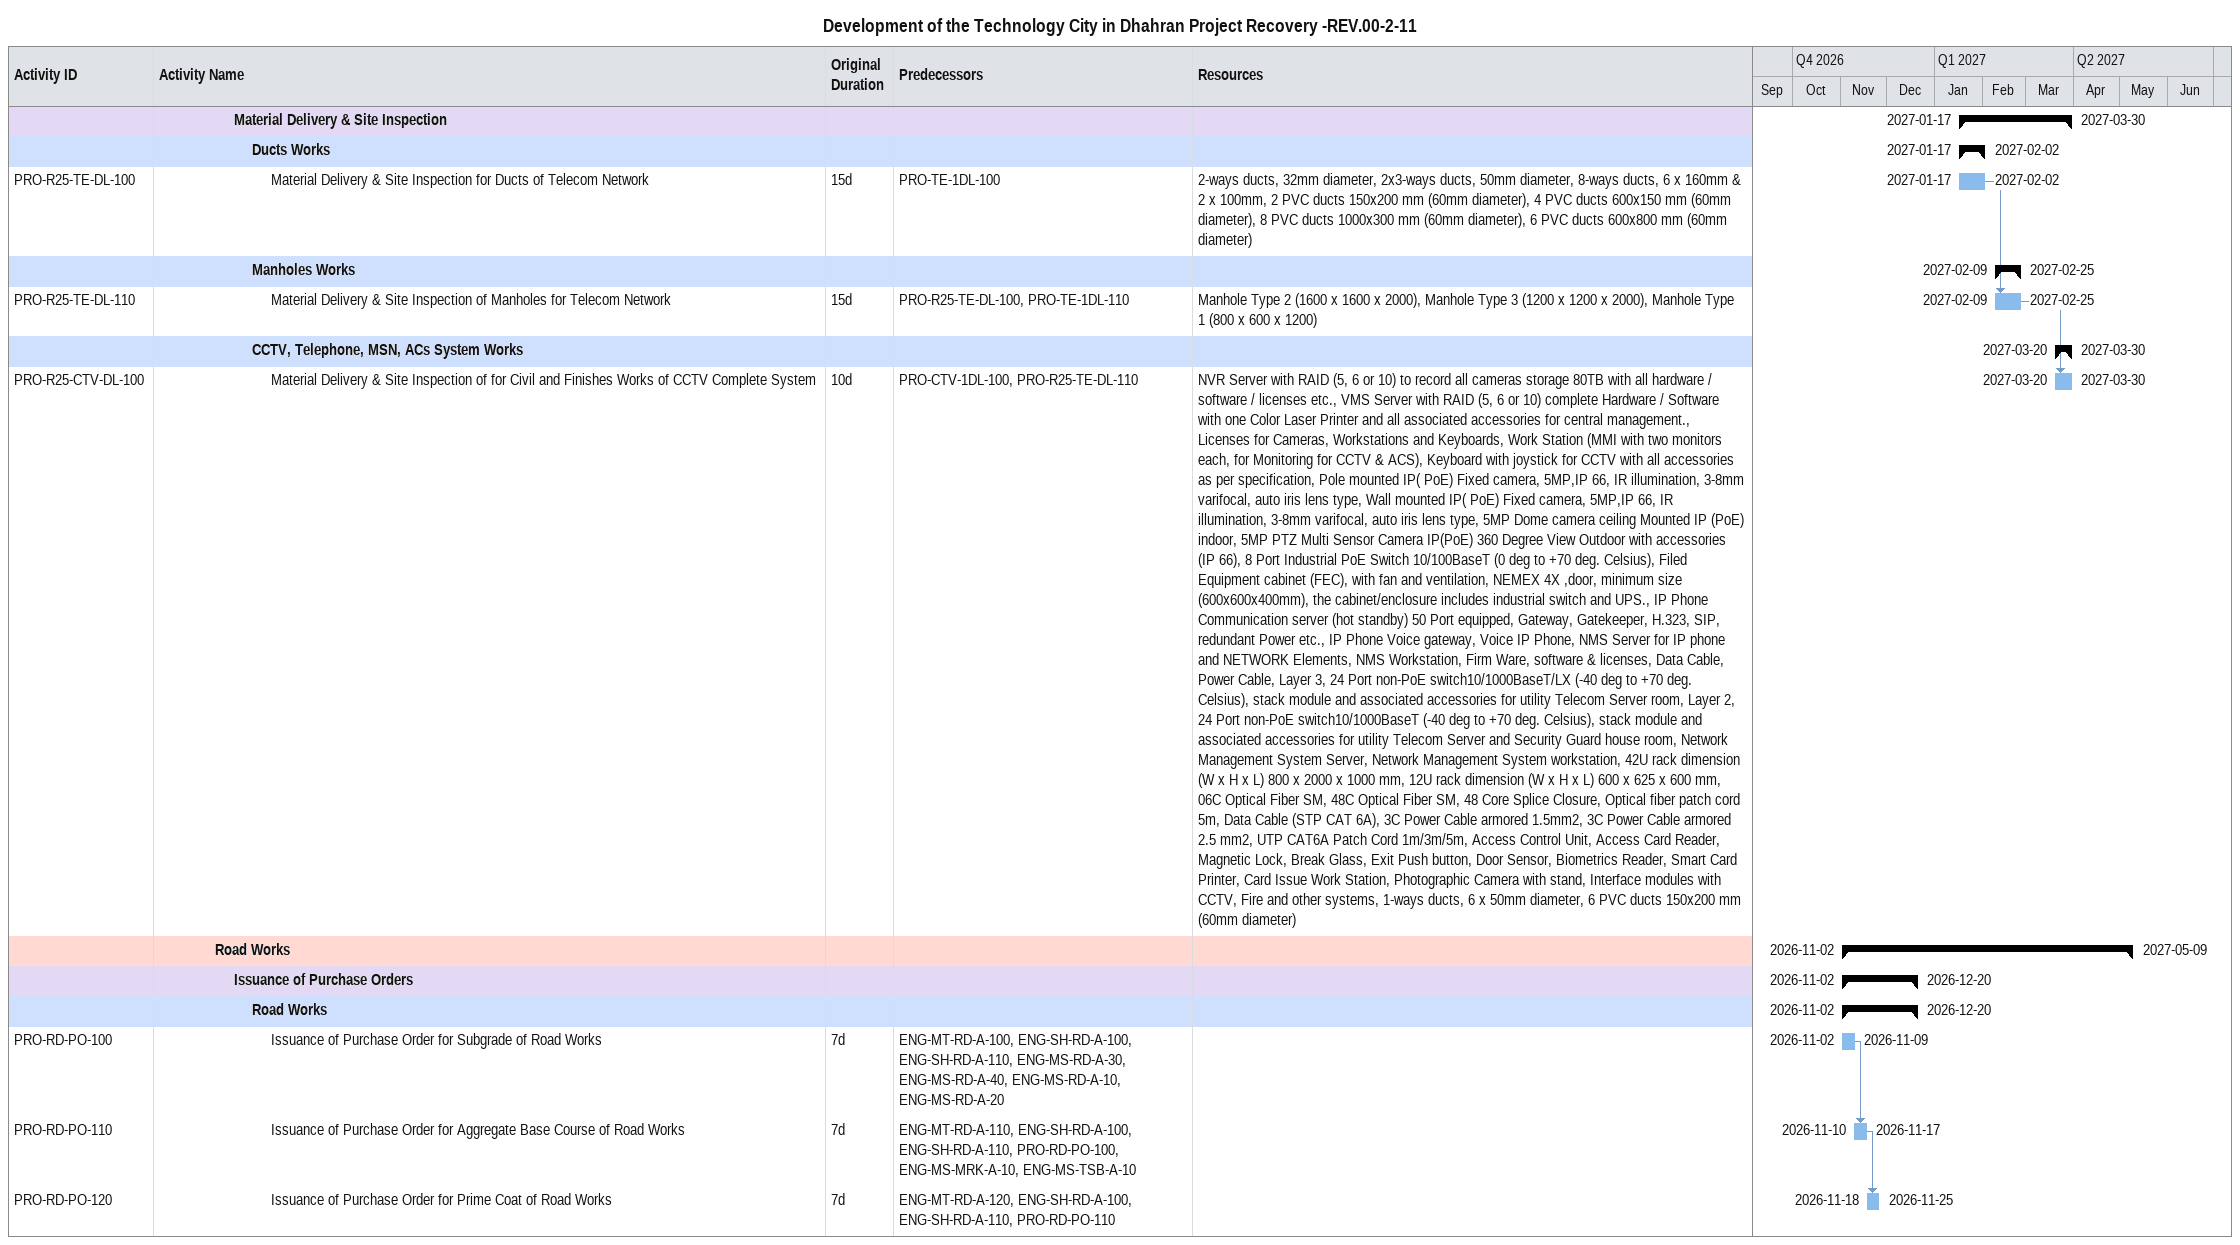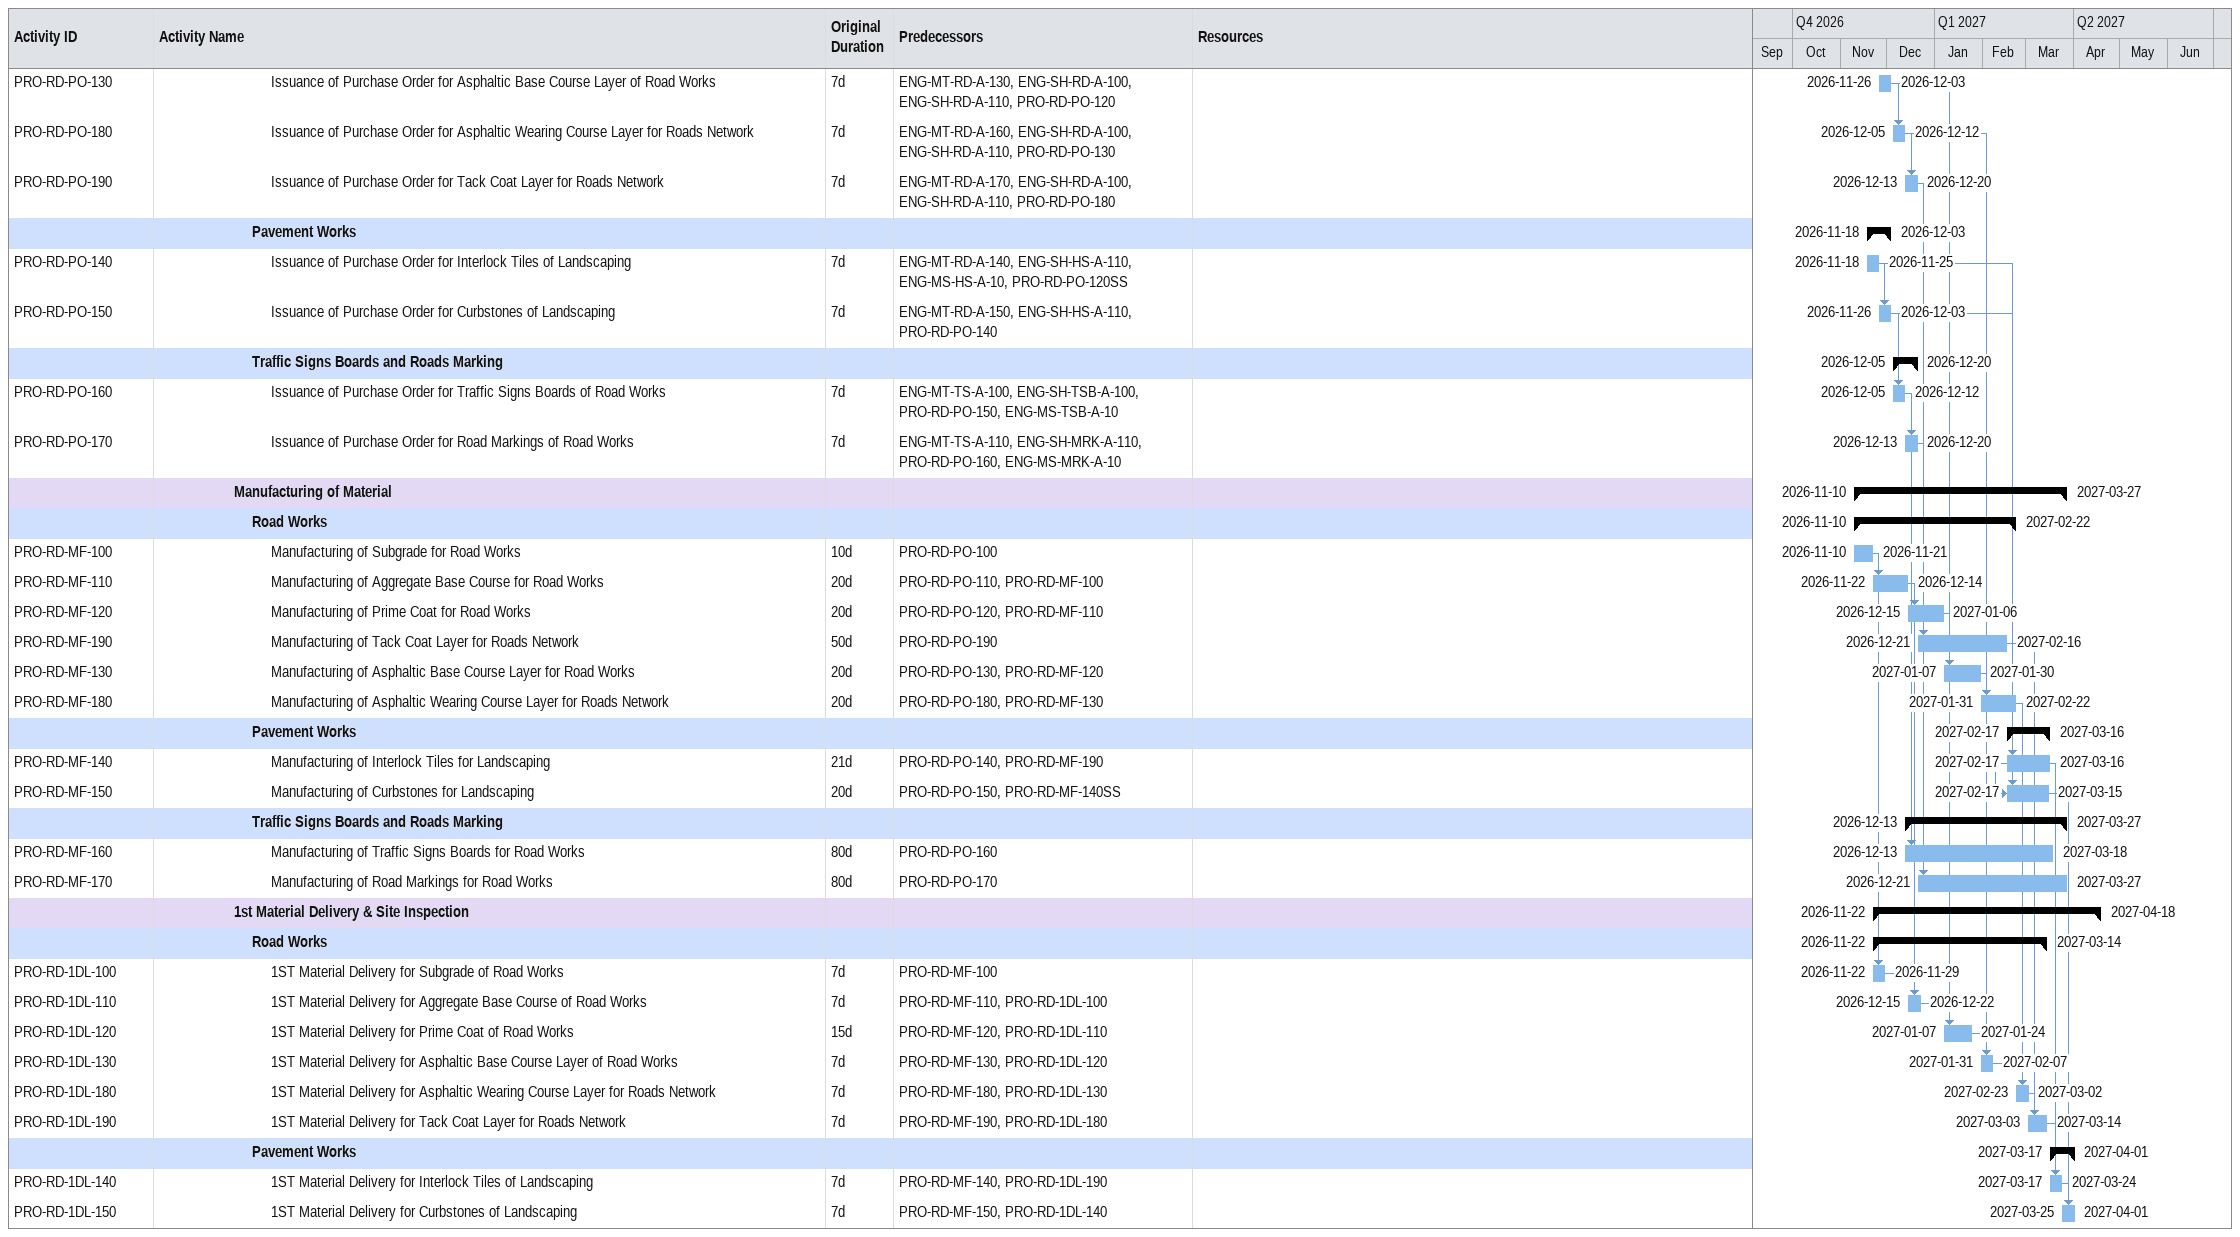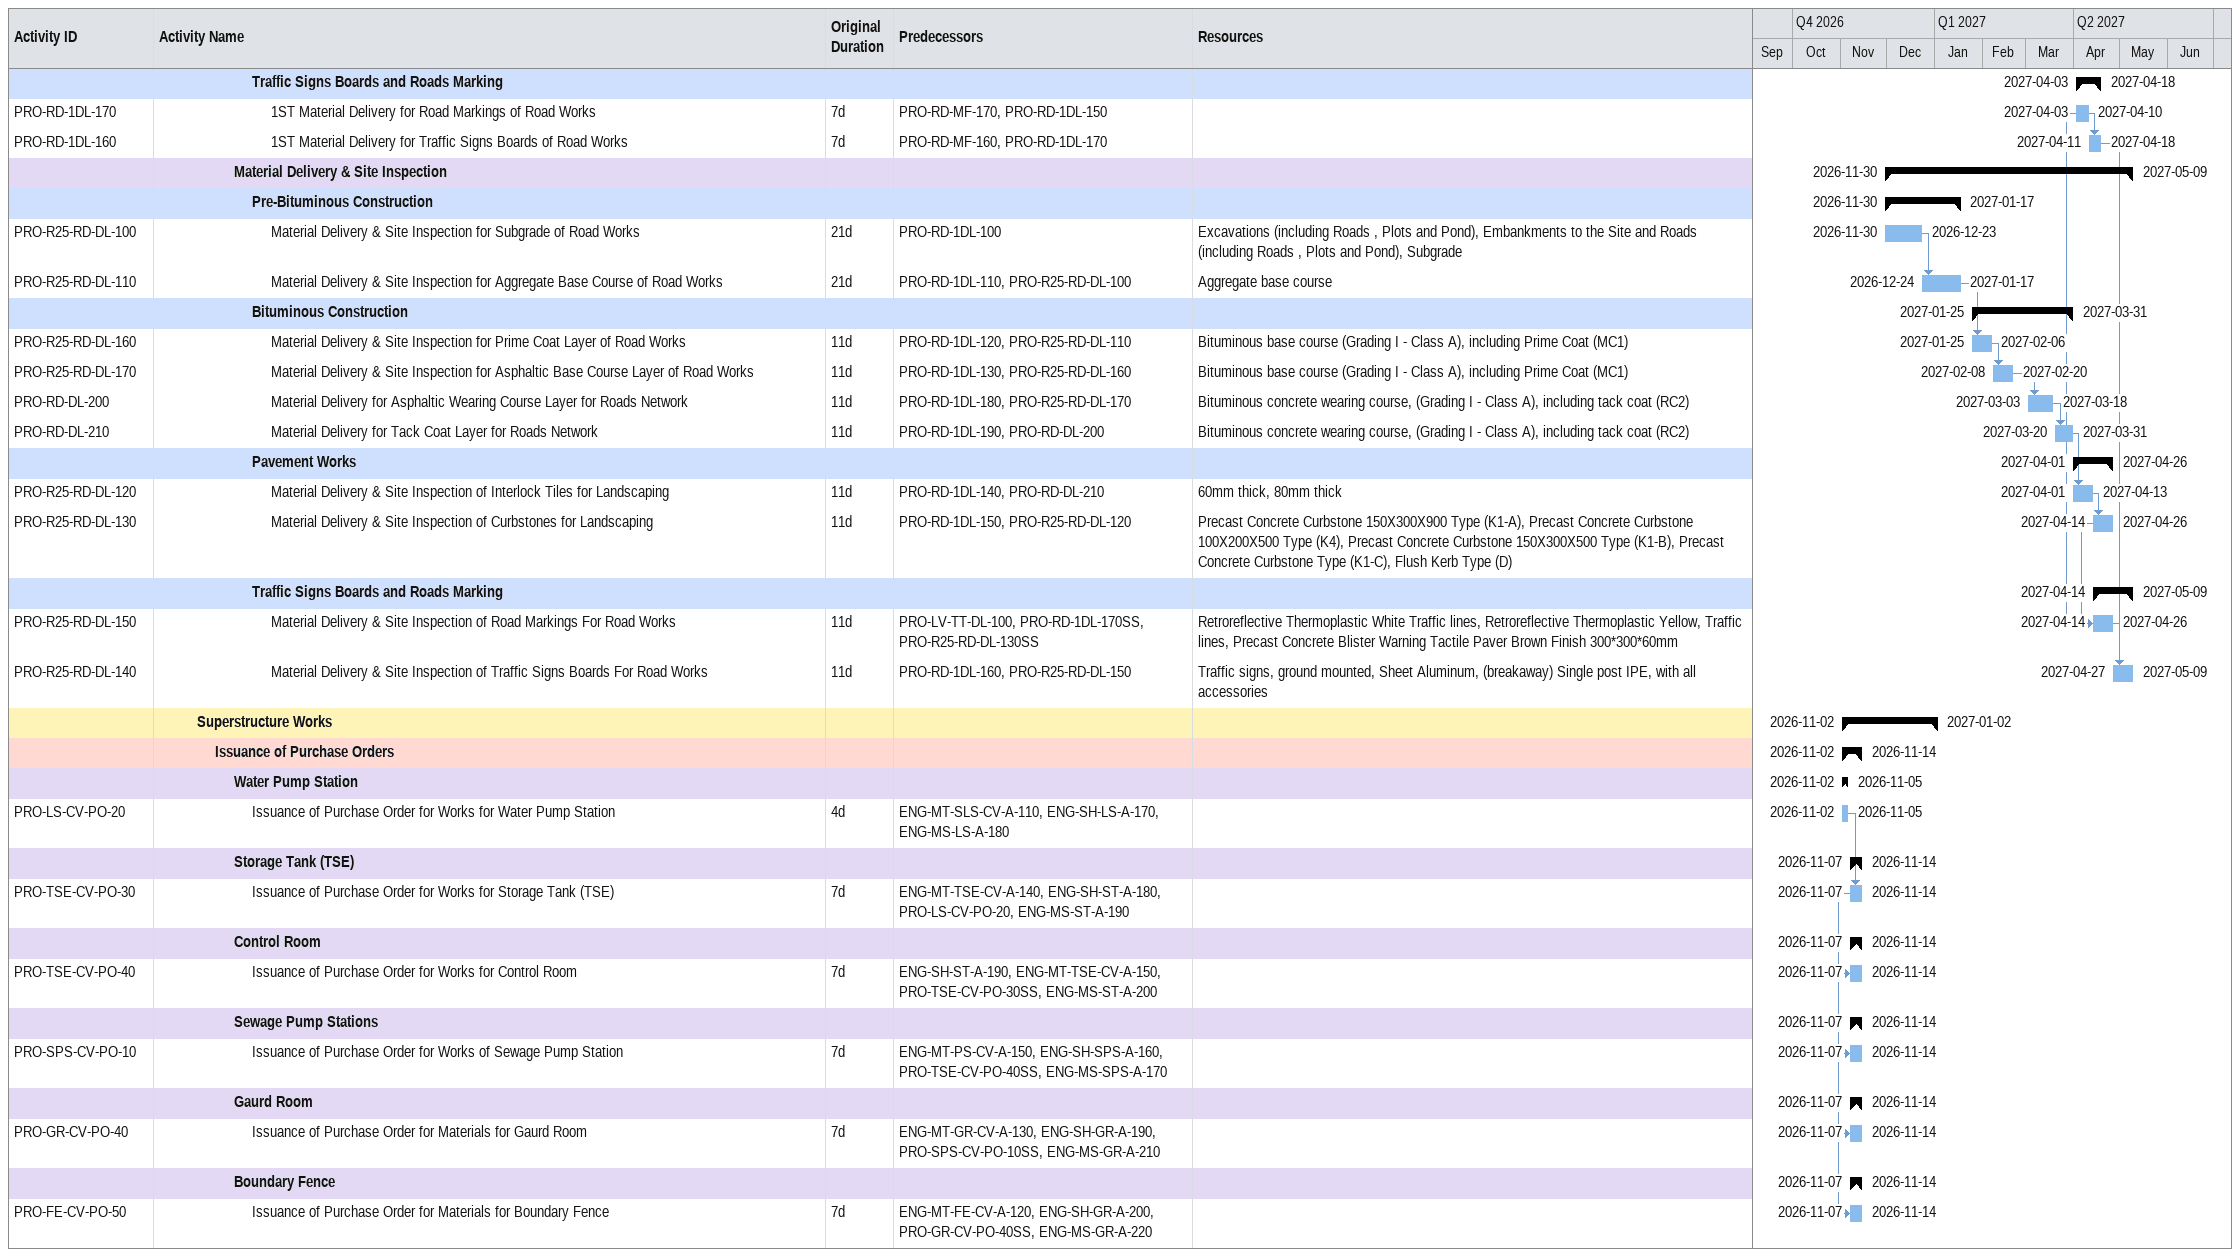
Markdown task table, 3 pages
Development of the Technology City in Dhahran Project Recovery -REV.00-2-11

| ID | Level | Task | Original duration | Start | Finish | Predecessors | Resources |
|---|---|---|---|---|---|---|---|
|  | 5 | **Material Delivery & Site Inspection** |  | 2027-01-17 | 2027-03-30 |  |  |
|  | 6 | **Ducts Works** |  | 2027-01-17 | 2027-02-02 |  |  |
| PRO-R25-TE-DL-100 | 7 | Material Delivery & Site Inspection for Ducts of Telecom Network | 15d | 2027-01-17 | 2027-02-02 | PRO-TE-1DL-100 | 2-ways ducts, 32mm diameter, 2x3-ways ducts, 50mm diameter, 8-ways ducts, 6 x 160mm & 2 x 100mm, 2 PVC ducts 150x200 mm (60mm diameter), 4 PVC ducts 600x150 mm (60mm diameter), 8 PVC ducts 1000x300 mm (60mm diameter), 6 PVC ducts 600x800 mm (60mm diameter) |
|  | 6 | **Manholes Works** |  | 2027-02-09 | 2027-02-25 |  |  |
| PRO-R25-TE-DL-110 | 7 | Material Delivery & Site Inspection of Manholes for Telecom Network | 15d | 2027-02-09 | 2027-02-25 | PRO-R25-TE-DL-100, PRO-TE-1DL-110 | Manhole Type 2 (1600 x 1600 x 2000), Manhole Type 3 (1200 x 1200 x 2000), Manhole Type 1 (800 x 600 x 1200) |
|  | 6 | **CCTV, Telephone, MSN, ACs System Works** |  | 2027-03-20 | 2027-03-30 |  |  |
| PRO-R25-CTV-DL-100 | 7 | Material Delivery & Site Inspection of for Civil and Finishes Works of CCTV Complete System | 10d | 2027-03-20 | 2027-03-30 | PRO-CTV-1DL-100, PRO-R25-TE-DL-110 | NVR Server with RAID (5, 6 or 10) to record all cameras storage 80TB with all hardware / software / licenses etc., VMS Server with RAID (5, 6 or 10) complete Hardware / Software with one Color Laser Printer and all associated accessories for central management., Licenses for Cameras, Workstations and Keyboards, Work Station (MMI with two monitors each, for Monitoring for CCTV & ACS), Keyboard with joystick for CCTV with all accessories as per specification, Pole mounted IP( PoE) Fixed camera, 5MP,IP 66, IR illumination, 3-8mm varifocal, auto iris lens type, Wall mounted IP( PoE) Fixed camera, 5MP,IP 66, IR illumination, 3-8mm varifocal, auto iris lens type, 5MP Dome camera ceiling Mounted IP (PoE) indoor, 5MP PTZ Multi Sensor Camera IP(PoE) 360 Degree View Outdoor with accessories (IP 66), 8 Port Industrial PoE Switch 10/100BaseT (0 deg to +70 deg. Celsius), Filed Equipment cabinet (FEC), with fan and ventilation, NEMEX 4X ,door, minimum size (600x600x400mm), the cabinet/enclosure includes industrial switch and UPS., IP Phone Communication server (hot standby) 50 Port equipped, Gateway, Gatekeeper, H.323, SIP, redundant Power etc., IP Phone Voice gateway, Voice IP Phone, NMS Server for IP phone and NETWORK Elements, NMS Workstation, Firm Ware, software & licenses, Data Cable, Power Cable, Layer 3, 24 Port non-PoE switch10/1000BaseT/LX (-40 deg to +70 deg. Celsius), stack module and associated accessories for utility Telecom Server room, Layer 2, 24 Port non-PoE switch10/1000BaseT (-40 deg to +70 deg. Celsius), stack module and associated accessories for utility Telecom Server and Security Guard house room, Network Management System Server, Network Management System workstation, 42U rack dimension (W x H x L) 800 x 2000 x 1000 mm, 12U rack dimension (W x H x L) 600 x 625 x 600 mm, 06C Optical Fiber SM, 48C Optical Fiber SM, 48 Core Splice Closure, Optical fiber patch cord 5m, Data Cable (STP CAT 6A), 3C Power Cable armored 1.5mm2, 3C Power Cable armored 2.5 mm2, UTP CAT6A Patch Cord 1m/3m/5m, Access Control Unit, Access Card Reader, Magnetic Lock, Break Glass, Exit Push button, Door Sensor, Biometrics Reader, Smart Card Printer, Card Issue Work Station, Photographic Camera with stand, Interface modules with CCTV, Fire and other systems, 1-ways ducts, 6 x 50mm diameter, 6 PVC ducts 150x200 mm (60mm diameter) |
|  | 4 | **Road Works** |  | 2026-11-02 | 2027-05-09 |  |  |
|  | 5 | **Issuance of Purchase Orders** |  | 2026-11-02 | 2026-12-20 |  |  |
|  | 6 | **Road Works** |  | 2026-11-02 | 2026-12-20 |  |  |
| PRO-RD-PO-100 | 7 | Issuance of Purchase Order for Subgrade of Road Works | 7d | 2026-11-02 | 2026-11-09 | ENG-MT-RD-A-100, ENG-SH-RD-A-100, ENG-SH-RD-A-110, ENG-MS-RD-A-30, ENG-MS-RD-A-40, ENG-MS-RD-A-10, ENG-MS-RD-A-20 |  |
| PRO-RD-PO-110 | 7 | Issuance of Purchase Order for Aggregate Base Course of Road Works | 7d | 2026-11-10 | 2026-11-17 | ENG-MT-RD-A-110, ENG-SH-RD-A-100, ENG-SH-RD-A-110, PRO-RD-PO-100, ENG-MS-MRK-A-10, ENG-MS-TSB-A-10 |  |
| PRO-RD-PO-120 | 7 | Issuance of Purchase Order for Prime Coat of Road Works | 7d | 2026-11-18 | 2026-11-25 | ENG-MT-RD-A-120, ENG-SH-RD-A-100, ENG-SH-RD-A-110, PRO-RD-PO-110 |  |
| PRO-RD-PO-130 | 7 | Issuance of Purchase Order for Asphaltic Base Course Layer of Road Works | 7d | 2026-11-26 | 2026-12-03 | ENG-MT-RD-A-130, ENG-SH-RD-A-100, ENG-SH-RD-A-110, PRO-RD-PO-120 |  |
| PRO-RD-PO-180 | 7 | Issuance of Purchase Order for Asphaltic Wearing Course Layer for Roads Network | 7d | 2026-12-05 | 2026-12-12 | ENG-MT-RD-A-160, ENG-SH-RD-A-100, ENG-SH-RD-A-110, PRO-RD-PO-130 |  |
| PRO-RD-PO-190 | 7 | Issuance of Purchase Order for Tack Coat Layer for Roads Network | 7d | 2026-12-13 | 2026-12-20 | ENG-MT-RD-A-170, ENG-SH-RD-A-100, ENG-SH-RD-A-110, PRO-RD-PO-180 |  |
|  | 6 | **Pavement Works** |  | 2026-11-18 | 2026-12-03 |  |  |
| PRO-RD-PO-140 | 7 | Issuance of Purchase Order for Interlock Tiles of Landscaping | 7d | 2026-11-18 | 2026-11-25 | ENG-MT-RD-A-140, ENG-SH-HS-A-110, ENG-MS-HS-A-10, PRO-RD-PO-120SS |  |
| PRO-RD-PO-150 | 7 | Issuance of Purchase Order for Curbstones of Landscaping | 7d | 2026-11-26 | 2026-12-03 | ENG-MT-RD-A-150, ENG-SH-HS-A-110, PRO-RD-PO-140 |  |
|  | 6 | **Traffic Signs Boards and Roads Marking** |  | 2026-12-05 | 2026-12-20 |  |  |
| PRO-RD-PO-160 | 7 | Issuance of Purchase Order for Traffic Signs Boards of Road Works | 7d | 2026-12-05 | 2026-12-12 | ENG-MT-TS-A-100, ENG-SH-TSB-A-100, PRO-RD-PO-150, ENG-MS-TSB-A-10 |  |
| PRO-RD-PO-170 | 7 | Issuance of Purchase Order for Road Markings of Road Works | 7d | 2026-12-13 | 2026-12-20 | ENG-MT-TS-A-110, ENG-SH-MRK-A-110, PRO-RD-PO-160, ENG-MS-MRK-A-10 |  |
|  | 5 | **Manufacturing of Material** |  | 2026-11-10 | 2027-03-27 |  |  |
|  | 6 | **Road Works** |  | 2026-11-10 | 2027-02-22 |  |  |
| PRO-RD-MF-100 | 7 | Manufacturing of Subgrade for Road Works | 10d | 2026-11-10 | 2026-11-21 | PRO-RD-PO-100 |  |
| PRO-RD-MF-110 | 7 | Manufacturing of Aggregate Base Course for Road Works | 20d | 2026-11-22 | 2026-12-14 | PRO-RD-PO-110, PRO-RD-MF-100 |  |
| PRO-RD-MF-120 | 7 | Manufacturing of Prime Coat for Road Works | 20d | 2026-12-15 | 2027-01-06 | PRO-RD-PO-120, PRO-RD-MF-110 |  |
| PRO-RD-MF-190 | 7 | Manufacturing of Tack Coat Layer for Roads Network | 50d | 2026-12-21 | 2027-02-16 | PRO-RD-PO-190 |  |
| PRO-RD-MF-130 | 7 | Manufacturing of Asphaltic Base Course Layer for Road Works | 20d | 2027-01-07 | 2027-01-30 | PRO-RD-PO-130, PRO-RD-MF-120 |  |
| PRO-RD-MF-180 | 7 | Manufacturing of Asphaltic Wearing Course Layer for Roads Network | 20d | 2027-01-31 | 2027-02-22 | PRO-RD-PO-180, PRO-RD-MF-130 |  |
|  | 6 | **Pavement Works** |  | 2027-02-17 | 2027-03-16 |  |  |
| PRO-RD-MF-140 | 7 | Manufacturing of Interlock Tiles for Landscaping | 21d | 2027-02-17 | 2027-03-16 | PRO-RD-PO-140, PRO-RD-MF-190 |  |
| PRO-RD-MF-150 | 7 | Manufacturing of Curbstones for Landscaping | 20d | 2027-02-17 | 2027-03-15 | PRO-RD-PO-150, PRO-RD-MF-140SS |  |
|  | 6 | **Traffic Signs Boards and Roads Marking** |  | 2026-12-13 | 2027-03-27 |  |  |
| PRO-RD-MF-160 | 7 | Manufacturing of Traffic Signs Boards for Road Works | 80d | 2026-12-13 | 2027-03-18 | PRO-RD-PO-160 |  |
| PRO-RD-MF-170 | 7 | Manufacturing of Road Markings for Road Works | 80d | 2026-12-21 | 2027-03-27 | PRO-RD-PO-170 |  |
|  | 5 | **1st Material Delivery & Site Inspection** |  | 2026-11-22 | 2027-04-18 |  |  |
|  | 6 | **Road Works** |  | 2026-11-22 | 2027-03-14 |  |  |
| PRO-RD-1DL-100 | 7 | 1ST Material Delivery for Subgrade of Road Works | 7d | 2026-11-22 | 2026-11-29 | PRO-RD-MF-100 |  |
| PRO-RD-1DL-110 | 7 | 1ST Material Delivery for Aggregate Base Course of Road Works | 7d | 2026-12-15 | 2026-12-22 | PRO-RD-MF-110, PRO-RD-1DL-100 |  |
| PRO-RD-1DL-120 | 7 | 1ST Material Delivery for Prime Coat of Road Works | 15d | 2027-01-07 | 2027-01-24 | PRO-RD-MF-120, PRO-RD-1DL-110 |  |
| PRO-RD-1DL-130 | 7 | 1ST Material Delivery for Asphaltic Base Course Layer of Road Works | 7d | 2027-01-31 | 2027-02-07 | PRO-RD-MF-130, PRO-RD-1DL-120 |  |
| PRO-RD-1DL-180 | 7 | 1ST Material Delivery for Asphaltic Wearing Course Layer for Roads Network | 7d | 2027-02-23 | 2027-03-02 | PRO-RD-MF-180, PRO-RD-1DL-130 |  |
| PRO-RD-1DL-190 | 7 | 1ST Material Delivery for Tack Coat Layer for Roads Network | 7d | 2027-03-03 | 2027-03-14 | PRO-RD-MF-190, PRO-RD-1DL-180 |  |
|  | 6 | **Pavement Works** |  | 2027-03-17 | 2027-04-01 |  |  |
| PRO-RD-1DL-140 | 7 | 1ST Material Delivery for Interlock Tiles of Landscaping | 7d | 2027-03-17 | 2027-03-24 | PRO-RD-MF-140, PRO-RD-1DL-190 |  |
| PRO-RD-1DL-150 | 7 | 1ST Material Delivery for Curbstones of Landscaping | 7d | 2027-03-25 | 2027-04-01 | PRO-RD-MF-150, PRO-RD-1DL-140 |  |
|  | 6 | **Traffic Signs Boards and Roads Marking** |  | 2027-04-03 | 2027-04-18 |  |  |
| PRO-RD-1DL-170 | 7 | 1ST Material Delivery for Road Markings of Road Works | 7d | 2027-04-03 | 2027-04-10 | PRO-RD-MF-170, PRO-RD-1DL-150 |  |
| PRO-RD-1DL-160 | 7 | 1ST Material Delivery for Traffic Signs Boards of Road Works | 7d | 2027-04-11 | 2027-04-18 | PRO-RD-MF-160, PRO-RD-1DL-170 |  |
|  | 5 | **Material Delivery & Site Inspection** |  | 2026-11-30 | 2027-05-09 |  |  |
|  | 6 | **Pre-Bituminous Construction** |  | 2026-11-30 | 2027-01-17 |  |  |
| PRO-R25-RD-DL-100 | 7 | Material Delivery & Site Inspection for Subgrade of Road Works | 21d | 2026-11-30 | 2026-12-23 | PRO-RD-1DL-100 | Excavations (including Roads , Plots and Pond), Embankments to the Site and Roads (including Roads , Plots and Pond), Subgrade |
| PRO-R25-RD-DL-110 | 7 | Material Delivery & Site Inspection for Aggregate Base Course of Road Works | 21d | 2026-12-24 | 2027-01-17 | PRO-RD-1DL-110, PRO-R25-RD-DL-100 | Aggregate base course |
|  | 6 | **Bituminous Construction** |  | 2027-01-25 | 2027-03-31 |  |  |
| PRO-R25-RD-DL-160 | 7 | Material Delivery & Site Inspection for Prime Coat Layer of Road Works | 11d | 2027-01-25 | 2027-02-06 | PRO-RD-1DL-120, PRO-R25-RD-DL-110 | Bituminous base course (Grading I - Class A), including Prime Coat (MC1) |
| PRO-R25-RD-DL-170 | 7 | Material Delivery & Site Inspection for Asphaltic Base Course Layer of Road Works | 11d | 2027-02-08 | 2027-02-20 | PRO-RD-1DL-130, PRO-R25-RD-DL-160 | Bituminous base course (Grading I - Class A), including Prime Coat (MC1) |
| PRO-RD-DL-200 | 7 | Material Delivery for Asphaltic Wearing Course Layer for Roads Network | 11d | 2027-03-03 | 2027-03-18 | PRO-RD-1DL-180, PRO-R25-RD-DL-170 | Bituminous concrete wearing course, (Grading I - Class A), including tack coat (RC2) |
| PRO-RD-DL-210 | 7 | Material Delivery for Tack Coat Layer for Roads Network | 11d | 2027-03-20 | 2027-03-31 | PRO-RD-1DL-190, PRO-RD-DL-200 | Bituminous concrete wearing course, (Grading I - Class A), including tack coat (RC2) |
|  | 6 | **Pavement Works** |  | 2027-04-01 | 2027-04-26 |  |  |
| PRO-R25-RD-DL-120 | 7 | Material Delivery & Site Inspection of Interlock Tiles for Landscaping | 11d | 2027-04-01 | 2027-04-13 | PRO-RD-1DL-140, PRO-RD-DL-210 | 60mm thick, 80mm thick |
| PRO-R25-RD-DL-130 | 7 | Material Delivery & Site Inspection of Curbstones for Landscaping | 11d | 2027-04-14 | 2027-04-26 | PRO-RD-1DL-150, PRO-R25-RD-DL-120 | Precast Concrete Curbstone 150X300X900 Type (K1-A), Precast Concrete Curbstone 100X200X500 Type (K4), Precast Concrete Curbstone 150X300X500 Type (K1-B), Precast Concrete Curbstone Type (K1-C), Flush Kerb Type (D) |
|  | 6 | **Traffic Signs Boards and Roads Marking** |  | 2027-04-14 | 2027-05-09 |  |  |
| PRO-R25-RD-DL-150 | 7 | Material Delivery & Site Inspection of Road Markings For Road Works | 11d | 2027-04-14 | 2027-04-26 | PRO-LV-TT-DL-100, PRO-RD-1DL-170SS, PRO-R25-RD-DL-130SS | Retroreflective Thermoplastic White Traffic lines, Retroreflective Thermoplastic Yellow, Traffic lines, Precast Concrete Blister Warning Tactile Paver Brown Finish 300*300*60mm |
| PRO-R25-RD-DL-140 | 7 | Material Delivery & Site Inspection of Traffic Signs Boards For Road Works | 11d | 2027-04-27 | 2027-05-09 | PRO-RD-1DL-160, PRO-R25-RD-DL-150 | Traffic signs, ground mounted, Sheet Aluminum, (breakaway) Single post IPE, with all accessories |
|  | 3 | **Superstructure Works** |  | 2026-11-02 | 2027-01-02 |  |  |
|  | 4 | **Issuance of Purchase Orders** |  | 2026-11-02 | 2026-11-14 |  |  |
|  | 5 | **Water Pump Station** |  | 2026-11-02 | 2026-11-05 |  |  |
| PRO-LS-CV-PO-20 | 6 | Issuance of Purchase Order for Works for Water Pump Station | 4d | 2026-11-02 | 2026-11-05 | ENG-MT-SLS-CV-A-110, ENG-SH-LS-A-170, ENG-MS-LS-A-180 |  |
|  | 5 | **Storage Tank (TSE)** |  | 2026-11-07 | 2026-11-14 |  |  |
| PRO-TSE-CV-PO-30 | 6 | Issuance of Purchase Order for Works for Storage Tank (TSE) | 7d | 2026-11-07 | 2026-11-14 | ENG-MT-TSE-CV-A-140, ENG-SH-ST-A-180, PRO-LS-CV-PO-20, ENG-MS-ST-A-190 |  |
|  | 5 | **Control Room** |  | 2026-11-07 | 2026-11-14 |  |  |
| PRO-TSE-CV-PO-40 | 6 | Issuance of Purchase Order for Works for Control Room | 7d | 2026-11-07 | 2026-11-14 | ENG-SH-ST-A-190, ENG-MT-TSE-CV-A-150, PRO-TSE-CV-PO-30SS, ENG-MS-ST-A-200 |  |
|  | 5 | **Sewage Pump Stations** |  | 2026-11-07 | 2026-11-14 |  |  |
| PRO-SPS-CV-PO-10 | 6 | Issuance of Purchase Order for Works of Sewage Pump Station | 7d | 2026-11-07 | 2026-11-14 | ENG-MT-PS-CV-A-150, ENG-SH-SPS-A-160, PRO-TSE-CV-PO-40SS, ENG-MS-SPS-A-170 |  |
|  | 5 | **Gaurd Room** |  | 2026-11-07 | 2026-11-14 |  |  |
| PRO-GR-CV-PO-40 | 6 | Issuance of Purchase Order for Materials for Gaurd Room | 7d | 2026-11-07 | 2026-11-14 | ENG-MT-GR-CV-A-130, ENG-SH-GR-A-190, PRO-SPS-CV-PO-10SS, ENG-MS-GR-A-210 |  |
|  | 5 | **Boundary Fence** |  | 2026-11-07 | 2026-11-14 |  |  |
| PRO-FE-CV-PO-50 | 6 | Issuance of Purchase Order for Materials for Boundary Fence | 7d | 2026-11-07 | 2026-11-14 | ENG-MT-FE-CV-A-120, ENG-SH-GR-A-200, PRO-GR-CV-PO-40SS, ENG-MS-GR-A-220 |  |
